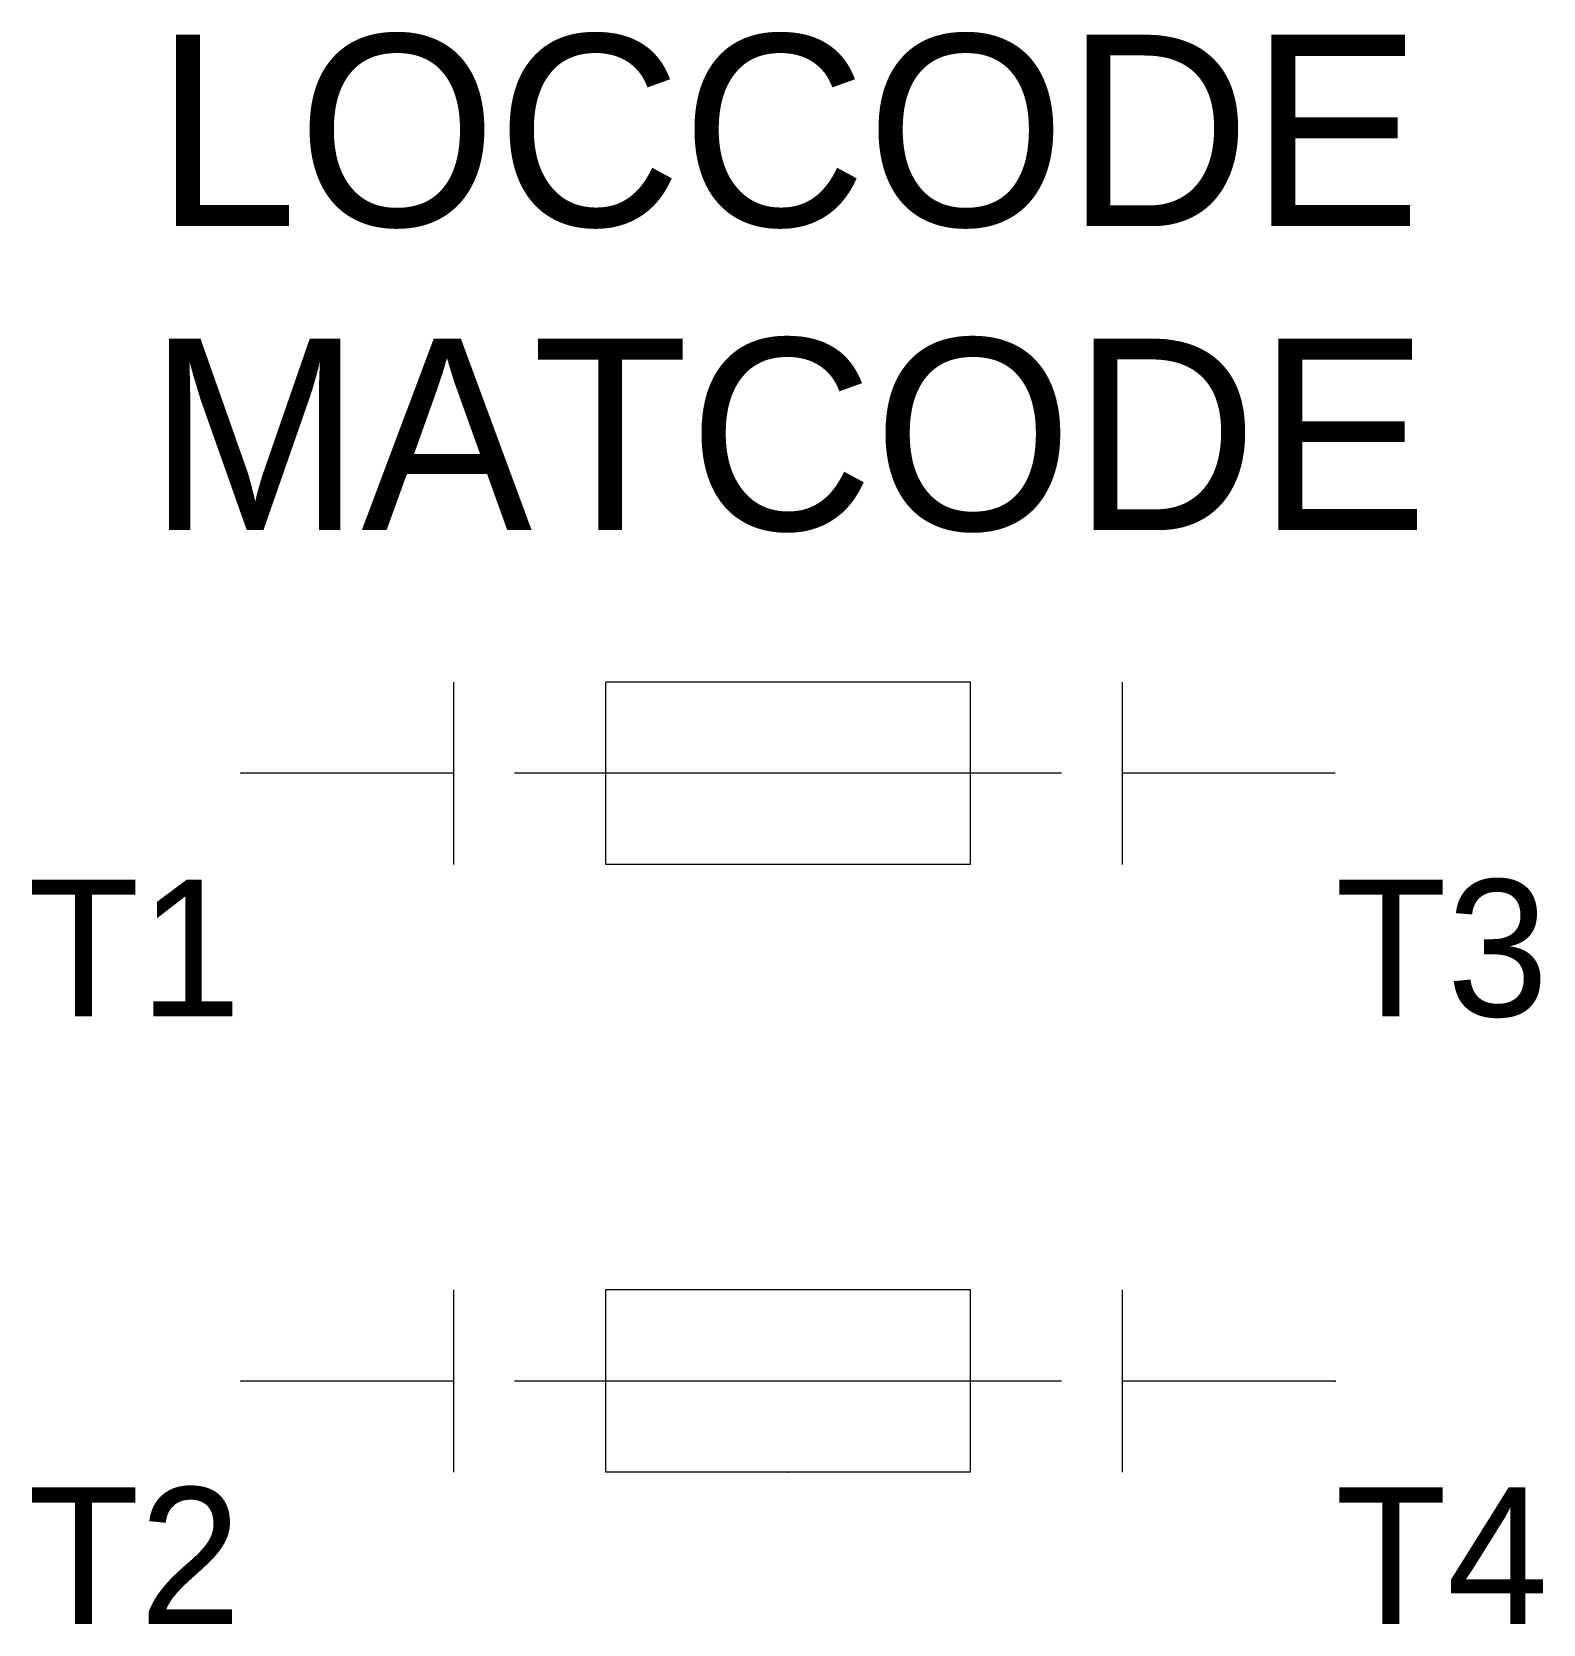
# Model space of a CAD drawing. Extents: x -12.4 to 12.4, y -4 to 22.2.
import ezdxf
from ezdxf.enums import TextEntityAlignment as Align

# ---------------------------------------------------------------- set-up
doc = ezdxf.new("R2010")
doc.units = 0
doc.linetypes.add('DASHED', pattern=[0])
doc.layers.get('0').update_dxf_attribs({"linetype": 'CONTINUOUS'})
for name, color, linetype in [('A', 7, 'CONTINUOUS'), ('C', 6, 'CONTINUOUS'), ('T2', 1, 'CONTINUOUS')]:
    doc.layers.add(name, color=color, linetype=linetype)

msp = doc.modelspace()

# ---------------------------------------------------------------- linework, layer by layer
at = {"color": 0}
for p, q in [((-5.5, 8.5), (-5.5, 11.5)), ((3, 11.5), (-3, 11.5)), ((-3, 8.5), (-3, 11.5)), ((3, 8.5), (3, 11.5)), ((5.5, 8.5), (5.5, 11.5)), ((-5.5, 10), (-9, 10)), ((4.5, 10), (-4.5, 10)), ((9, 10), (5.5, 10)), ((3, 8.5), (-3, 8.5)), ((-5.5, -1.5), (-5.5, 1.5)), ((-3, -1.5), (-3, 1.5)), ((3, 1.5), (-3, 1.5)), ((3, -1.5), (3, 1.5)), ((5.5, -1.5), (5.5, 1.5)), ((-5.5, 0), (-9, 0)), ((4.5, 0), (-4.5, 0)), ((9, 0), (5.5, 0)), ((3, -1.5), (-3, -1.5))]:
    msp.add_line(p, q, dxfattribs=at)
at = {"layer": 'A', "color": 0, "linetype": 'DASHED'}
msp.add_point((0, -1.5), dxfattribs=at)
at = {"layer": 'C', "color": 0}
msp.add_point((-9, 10), dxfattribs=at)
at = {"layer": 'C', "color": 0, "linetype": 'DASHED'}
for p in [(-9, 0), (9, 0)]:
    msp.add_point(p, dxfattribs=at)

# ---------------------------------------------------------------- texts
at = {"color": 0, "linetype": 'CONTINUOUS'}
for tag, p in [('LOCCODE', (0, 19)), ('MATCODE', (0, 14))]:
    msp.add_attdef(tag, text='', height=3.15, dxfattribs=at).set_placement(p, align=Align.CENTER)
at = {"layer": 'T2', "color": 0, "linetype": 'CONTINUOUS'}
for tag, p in [('T1', (-9, 6)), ('T2', (-9, -4))]:
    msp.add_attdef(tag, text='', height=2.25, dxfattribs=at).set_placement(p, align=Align.RIGHT)
for tag, p in [('T3', (9, 6)), ('T4', (9, -4))]:
    msp.add_attdef(tag, p, '', height=2.25, dxfattribs=at)

doc.saveas('drawing.dxf')
